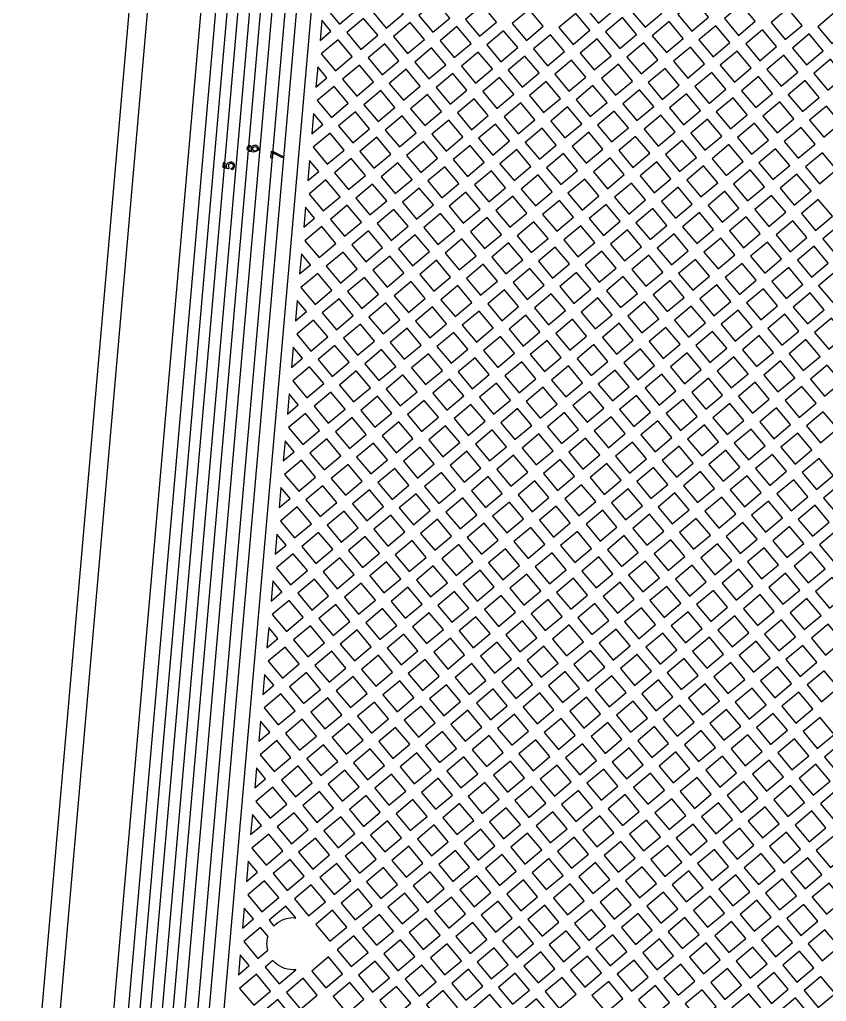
# Model space of a CAD drawing. Extents: x 592 to 965, y 89 to 353.
# Drawn here: x 665.66 to 671.16, y 200.61 to 207.3 of the extents above; entities that cross this region are included whole.
import ezdxf

# ---------------------------------------------------------------- set-up
doc = ezdxf.new("R2010")
doc.units = 0
doc.layers.add('bak_bak_ttr1-bcq8120', color=8, linetype='Continuous')
doc.layers.add('biaozhu1', color=4, linetype='Continuous')

msp = doc.modelspace()

# ---------------------------------------------------------------- linework, layer by layer
at = {"layer": 'bak_bak_ttr1-bcq8120'}
for p, q in [((667.7176, 207.2932), (667.7056, 207.1557)), ((667.6897, 206.9746), (667.6777, 206.8372)), ((667.6619, 206.6563), (667.6499, 206.5189)), ((667.634, 206.3377), (667.622, 206.2003)), ((667.6061, 206.0191), (667.5941, 205.8817)), ((667.5783, 205.7006), (667.5663, 205.5634)), ((667.5504, 205.3822), (667.5384, 205.2448)), ((667.5225, 205.0637), (667.5105, 204.9263)), ((667.4947, 204.7454), (667.4827, 204.6079)), ((667.4668, 204.4268), (667.4548, 204.2894)), ((667.439, 204.1084), (667.4269, 203.9708)), ((667.4111, 203.79), (667.3991, 203.6525)), ((667.3835, 203.4709), (667.3715, 203.3342)), ((667.3556, 203.1527), (667.3437, 203.0159)), ((667.3278, 202.8341), (667.3158, 202.6973)), ((667.2999, 202.5155), (667.2879, 202.3787)), ((667.272, 202.1973), (667.2601, 202.0604)), ((667.2442, 201.8786), (667.2322, 201.7418)), ((667.2163, 201.5602), (667.2043, 201.4233)), ((667.1884, 201.2417), (667.1765, 201.105)), ((667.1606, 200.9233), (667.1486, 200.7864))]:
    msp.add_line(p, q, dxfattribs=at)
for points in [[(665.0649, 181.3733, -0.049088), (664.5474, 184.6834, -0.038287), (664.5474, 184.6853), (666.6253, 208.4381), (666.2658, 208.8666, -0.202153), (666.2628, 208.876), (666.4175, 210.6443, -0.20218), (666.4221, 210.653), (666.6243, 210.8227, -0.202095), (666.6337, 210.8257), (667.0612, 210.7883, -0.366935), (667.2904, 210.7683), (667.44, 210.7552, -0.202203), (667.4487, 210.7506), (667.6094, 210.5591), (669.5049, 210.3932), (669.7041, 210.5604), (669.708, 210.6044, -0.180134), (669.7188, 210.728), (669.7434, 211.0095), (669.4684, 211.3373)], [(670.424, 210.8144), (670.3423, 210.6443), (670.3362, 210.5749, -0.197514), (670.1859, 210.2882), (669.7444, 209.9178, -0.199366), (669.3745, 209.8019), (667.7386, 209.945, 0.16513), (667.6874, 209.9325, 0.034753), (667.6164, 209.8808), (667.466, 209.7546, 0.19969), (667.2425, 209.323), (665.3506, 187.6985), (665.3093, 186.8312), (665.2926, 185.5109), (665.3166, 184.4121), (665.4643, 182.3213)], [(665.6854, 182.5168, -0.004507), (665.6327, 183.2064, -0.012092), (665.6326, 183.208), (665.6313, 183.2302, -0.008059), (665.5689, 184.466, -0.017028), (665.5688, 184.4685), (665.566, 184.5518, -0.011283), (665.5497, 186.2842), (665.5625, 186.9823), (665.6042, 187.9678), (667.4674, 209.2677, -0.197976), (667.6276, 209.5746), (667.6504, 209.5938, -0.200612), (667.9534, 209.6883), (669.5789, 209.5461, 0.198797), (670.2858, 209.7688), (670.8545, 210.2461, 0.060637), (670.9594, 210.3581, 0.136746), (671.0319, 210.5532), (671.0346, 210.5838, 0.188663), (670.9665, 210.8015)], [(665.3884, 182.3146), (665.2404, 184.4134), (665.2164, 185.5105), (665.2331, 186.8334), (665.2745, 187.7038), (667.167, 209.3342, -0.198162), (667.4175, 209.8133), (667.5678, 209.9394, -0.035195), (667.6484, 209.998, -0.161706), (667.7455, 210.021), (669.384, 209.8776, 0.198073), (669.6959, 209.9765), (670.1373, 210.3469, 0.200245), (670.2607, 210.5861), (670.2668, 210.6551), (670.2046, 210.7368)], [(671.2174, 210.7829, 0.19696), (671.11, 210.5712), (671.1076, 210.5439, -0.135952), (671.0202, 210.3122, -0.060599), (670.9026, 210.187), (670.3351, 209.7107, -0.198927), (669.5723, 209.4702), (667.9419, 209.6129, 0.196869), (667.6997, 209.5357), (667.6768, 209.5164, 0.199815), (667.543, 209.2584), (665.6751, 187.8844), (665.6386, 186.9781, -0.007099), (665.6364, 186.8123, -0.016446), (665.6364, 186.8099, 0.002652), (665.6277, 186.4044, -0.010648), (665.6276, 186.4031), (665.6258, 186.2805, 0.011283), (665.6422, 184.5515), (665.645, 184.4711, 0.008085), (665.7074, 183.2339, -0.011996), (665.7075, 183.2323), (665.7088, 183.2101, 0.004497), (665.7613, 182.5233, -0.014683)], [(665.4506, 187.964), (667.3182, 209.3145, -0.198914), (667.5027, 209.6689), (667.6901, 209.8262, -0.201728), (667.7902, 209.8572), (669.485, 209.7089, 0.198518), (670.1634, 209.9234), (670.3157, 210.0512, 0.075806), (670.3587, 210.0997, 0.02369), (670.5251, 210.3884, 0.18941), (670.5373, 210.6269)], [(665.8521, 182.3641, -0.034733), (665.7458, 187.67), (667.6289, 209.1964, -0.197109), (667.7388, 209.4093), (667.7824, 209.4548, -0.135335), (667.8652, 209.5043, -0.089473), (668.0766, 209.5231), (669.584, 209.3912, 0.069845), (669.956, 209.4106, 0.129172), (670.4823, 209.6597), (671.0775, 210.1591, 0.06532), (671.237, 210.3351, 0.195736), (671.2655, 210.5556)], [(670.7695, 210.5245, 0.194053), (670.5936, 210.355, -0.023807), (670.4228, 210.0585, -0.075312), (670.3651, 209.9931), (670.212, 209.8646, -0.199151), (669.4755, 209.6332), (667.781, 209.7815, 0.191458), (667.7396, 209.7682), (667.5514, 209.6103, 0.198711), (667.3942, 209.3079), (665.5262, 187.954, 0.005509), (665.4849, 187.0841, -0.011854), (665.484, 186.8141, 0.002643), (665.4752, 186.4084, -0.010434), (665.4752, 186.4071), (665.47, 185.8438, 0.008424), (665.4896, 184.5479, -0.01548), (665.4896, 184.5457, 0.007911), (665.4898, 184.5424, -0.022136), (665.49, 184.5392), (665.4959, 184.3699, 0.006012), (665.5409, 183.4462, -0.011121), (665.541, 183.4447), (665.5873, 182.7748)], [(671.4789, 210.4334, 0.200499), (671.3003, 210.2927, -0.065782), (671.1263, 210.1006), (670.5312, 209.6012, -0.129623), (669.9677, 209.3352, -0.070332), (669.5718, 209.3158), (668.0681, 209.4474, 0.08862), (667.8854, 209.4307, 0.134538), (667.8376, 209.4023), (667.7891, 209.352, 0.198344), (667.7049, 209.1897), (665.8218, 187.6646, 0.034712), (665.9278, 182.3726)], [(665.9236, 187.6591), (667.7608, 208.6616, -0.117733)], [(666.4933, 208.3914), (664.4196, 184.6846, 0.088899)], [(667.3582, 201.158), (667.391, 201.1189, -0.209188), (667.5216, 201.176, -0.025288), (667.5394, 201.1751)]]:
    msp.add_lwpolyline(points, format="xyb", dxfattribs=at)
for points in [[(667.0653, 209.341), (665.1729, 187.7102)], [(667.7056, 207.1557), (667.7803, 207.2184), (667.7176, 207.2932)], [(667.6777, 206.8372), (667.7524, 206.8999), (667.6897, 206.9746)], [(667.6499, 206.5189), (667.7246, 206.5816), (667.6619, 206.6563)], [(667.622, 206.2003), (667.6967, 206.263), (667.634, 206.3377)], [(667.5941, 205.8817), (667.6688, 205.9444), (667.6061, 206.0191)], [(667.5663, 205.5634), (667.6409, 205.626), (667.5783, 205.7006)], [(667.5384, 205.2448), (667.6131, 205.3075), (667.5504, 205.3822)], [(667.5105, 204.9263), (667.5853, 204.989), (667.5225, 205.0637)], [(667.4827, 204.6079), (667.5574, 204.6706), (667.4947, 204.7454)], [(667.4548, 204.2894), (667.5296, 204.3521), (667.4668, 204.4268)], [(667.4269, 203.9708), (667.5018, 204.0336), (667.439, 204.1084)], [(667.3991, 203.6525), (667.4738, 203.7152), (667.4111, 203.79)], [(667.3715, 203.3342), (667.4459, 203.3966), (667.3835, 203.4709)], [(667.3437, 203.0159), (667.4181, 203.0783), (667.3556, 203.1527)], [(667.3158, 202.6973), (667.3902, 202.7597), (667.3278, 202.8341)], [(667.2879, 202.3787), (667.3623, 202.4411), (667.2999, 202.5155)], [(667.2601, 202.0604), (667.3345, 202.1229), (667.272, 202.1973)], [(667.2322, 201.7418), (667.3066, 201.8042), (667.2442, 201.8786)], [(667.2043, 201.4233), (667.2788, 201.4857), (667.2163, 201.5602)], [(667.1765, 201.105), (667.2508, 201.1674), (667.1884, 201.2417)], [(667.5394, 201.1751), (667.473, 201.2543), (667.3582, 201.158)], [(667.1486, 200.7864), (667.2231, 200.8488), (667.1606, 200.9233)]]:
    msp.add_lwpolyline(points, dxfattribs=at)
for points in [[(667.7423, 207.3823), (667.8387, 207.2674), (667.9535, 207.3637), (667.8571, 207.4786)], [(668.0608, 207.3543), (668.1572, 207.2395), (668.2719, 207.3358), (668.1755, 207.4506)], [(669.508, 207.3882), (669.6042, 207.2735), (669.7191, 207.3698), (669.6229, 207.4846)], [(669.8265, 207.3605), (669.9228, 207.2456), (670.0375, 207.3418), (669.9411, 207.4567)], [(668.3793, 207.3264), (668.4755, 207.2117), (668.5904, 207.308), (668.4941, 207.4227)], [(668.6977, 207.2987), (668.7941, 207.1838), (668.9089, 207.2802), (668.8126, 207.395)], [(670.1449, 207.3324), (670.2412, 207.2176), (670.3561, 207.314), (670.2597, 207.4288)], [(670.4635, 207.3046), (670.5597, 207.1899), (670.6745, 207.2862), (670.5782, 207.4009)], [(669.0163, 207.2708), (669.1127, 207.1559), (669.2274, 207.2522), (669.131, 207.367)], [(669.3347, 207.2428), (669.431, 207.1281), (669.5459, 207.2245), (669.4496, 207.3392)], [(670.7818, 207.2768), (670.8782, 207.1619), (670.993, 207.2583), (670.8966, 207.3731)], [(671.1003, 207.2489), (671.1967, 207.134), (671.3115, 207.2303), (671.2151, 207.3452)], [(667.8877, 207.209), (667.984, 207.0942), (668.0988, 207.1905), (668.0024, 207.3054)], [(668.2062, 207.1811), (668.3024, 207.0664), (668.4171, 207.1627), (668.3209, 207.2774)], [(668.5245, 207.1533), (668.6209, 207.0384), (668.7357, 207.1348), (668.6394, 207.2497)], [(669.6532, 207.2151), (669.7496, 207.1002), (669.8645, 207.1966), (669.7681, 207.3115)], [(669.9718, 207.1872), (670.0682, 207.0724), (670.1829, 207.1686), (670.0865, 207.2835)], [(670.2902, 207.1592), (670.3865, 207.0445), (670.5013, 207.1409), (670.4051, 207.2556)], [(668.8431, 207.1254), (668.9394, 207.0106), (669.0543, 207.107), (668.9579, 207.2218)], [(669.1616, 207.0976), (669.2579, 206.9829), (669.3726, 207.0791), (669.2764, 207.1938)], [(670.6087, 207.1315), (670.7051, 207.0167), (670.8198, 207.113), (670.7235, 207.2278)], [(670.9272, 207.1036), (671.0235, 206.9887), (671.1383, 207.0851), (671.042, 207.1999)], [(667.7144, 207.0637), (667.8108, 206.9488), (667.9256, 207.0452), (667.8293, 207.1601)], [(668.033, 207.0358), (668.1293, 206.9211), (668.244, 207.0174), (668.1478, 207.1321)], [(669.48, 207.0697), (669.5763, 206.9549), (669.6912, 207.0513), (669.5948, 207.1661)], [(669.7986, 207.0419), (669.8949, 206.927), (670.0098, 207.0234), (669.9134, 207.1383)], [(668.3514, 207.008), (668.4478, 206.8932), (668.5625, 206.9895), (668.4661, 207.1043)], [(668.6698, 206.9801), (668.7662, 206.8652), (668.8811, 206.9616), (668.7847, 207.0764)], [(668.9884, 206.9522), (669.0847, 206.8375), (669.1995, 206.9339), (669.1033, 207.0486)], [(670.1172, 207.014), (670.2134, 206.8993), (670.3281, 206.9955), (670.2318, 207.1102)], [(670.4354, 206.9861), (670.5318, 206.8713), (670.6467, 206.9677), (670.5503, 207.0825)], [(670.754, 206.9583), (670.8504, 206.8435), (670.9652, 206.9398), (670.8688, 207.0546)], [(667.8598, 206.8905), (667.956, 206.7758), (668.0709, 206.8721), (667.9746, 206.9868)], [(669.3069, 206.9245), (669.4032, 206.8096), (669.518, 206.9059), (669.4216, 207.0207)], [(669.6253, 206.8965), (669.7217, 206.7816), (669.8366, 206.878), (669.7402, 206.9929)], [(671.0725, 206.9304), (671.1688, 206.8157), (671.2836, 206.912), (671.1873, 207.0267)], [(668.1782, 206.8627), (668.2746, 206.7479), (668.3894, 206.8442), (668.293, 206.9591)], [(668.4968, 206.8348), (668.5931, 206.72), (668.7078, 206.8162), (668.6115, 206.9311)], [(669.9439, 206.8686), (670.0402, 206.7539), (670.155, 206.8503), (670.0588, 206.965)], [(670.2624, 206.8409), (670.3588, 206.7261), (670.4734, 206.8223), (670.3771, 206.9372)], [(668.8152, 206.8068), (668.9114, 206.6921), (669.0263, 206.7885), (668.9301, 206.9032)], [(669.1337, 206.7791), (669.23, 206.6643), (669.3449, 206.7607), (669.2485, 206.8755)], [(669.4522, 206.7513), (669.5486, 206.6364), (669.6633, 206.7327), (669.5669, 206.8475)], [(670.5808, 206.8129), (670.6772, 206.6981), (670.792, 206.7945), (670.6957, 206.9093)], [(670.8994, 206.7851), (670.9956, 206.6704), (671.1104, 206.7667), (671.0142, 206.8814)], [(667.6867, 206.7452), (667.783, 206.6305), (667.8977, 206.7268), (667.8014, 206.8415)], [(668.005, 206.7174), (668.1014, 206.6025), (668.2162, 206.6989), (668.1199, 206.8138)], [(668.3236, 206.6895), (668.42, 206.5747), (668.5347, 206.671), (668.4384, 206.7858)], [(669.7707, 206.7233), (669.8669, 206.6086), (669.9818, 206.705), (669.8855, 206.8197)], [(670.0891, 206.6956), (670.1855, 206.5807), (670.3004, 206.6771), (670.204, 206.792)], [(668.6421, 206.6616), (668.7384, 206.5469), (668.8531, 206.6431), (668.7568, 206.7579)], [(668.9604, 206.6338), (669.0568, 206.5189), (669.1717, 206.6153), (669.0753, 206.7301)], [(670.4077, 206.6677), (670.5041, 206.5529), (670.6188, 206.6491), (670.5224, 206.7639)], [(670.7261, 206.6397), (670.8224, 206.525), (670.9373, 206.6214), (670.841, 206.7361)], [(667.8319, 206.5722), (667.9283, 206.4573), (668.043, 206.5536), (667.9466, 206.6684)], [(669.279, 206.6059), (669.3754, 206.4911), (669.4902, 206.5874), (669.3939, 206.7023)], [(669.5976, 206.578), (669.6938, 206.4633), (669.8085, 206.5596), (669.7123, 206.6743)], [(669.9159, 206.5502), (670.0123, 206.4353), (670.1271, 206.5317), (670.0308, 206.6466)], [(671.0446, 206.612), (671.141, 206.4971), (671.2558, 206.5934), (671.1594, 206.7083)], [(668.1504, 206.5442), (668.2467, 206.4293), (668.3616, 206.5257), (668.2652, 206.6405)], [(668.4689, 206.5163), (668.5652, 206.4016), (668.68, 206.4979), (668.5837, 206.6126)], [(668.7873, 206.4885), (668.8837, 206.3737), (668.9984, 206.4699), (668.902, 206.5848)], [(670.2345, 206.5223), (670.3309, 206.4075), (670.4457, 206.5039), (670.3494, 206.6187)], [(670.5531, 206.4945), (670.6493, 206.3798), (670.764, 206.476), (670.6678, 206.5907)], [(667.6587, 206.4268), (667.7551, 206.312), (667.8699, 206.4083), (667.7736, 206.5232)], [(669.1058, 206.4605), (669.2021, 206.3457), (669.317, 206.4421), (669.2206, 206.5569)], [(669.4244, 206.4327), (669.5206, 206.318), (669.6355, 206.4144), (669.5392, 206.5291)], [(670.8714, 206.4666), (670.9677, 206.3518), (671.0826, 206.4482), (670.9862, 206.563)], [(667.9773, 206.3989), (668.0736, 206.2841), (668.1884, 206.3803), (668.092, 206.4952)], [(668.2957, 206.371), (668.392, 206.2562), (668.5068, 206.3526), (668.4106, 206.4673)], [(669.7428, 206.405), (669.8392, 206.2901), (669.9539, 206.3864), (669.8575, 206.5012)], [(670.0612, 206.377), (670.1576, 206.2621), (670.2725, 206.3585), (670.1761, 206.4734)], [(670.3798, 206.3491), (670.4761, 206.2344), (670.591, 206.3308), (670.4947, 206.4455)], [(668.6142, 206.3432), (668.7105, 206.2284), (668.8253, 206.3247), (668.729, 206.4395)], [(668.9327, 206.3153), (669.0291, 206.2005), (669.1438, 206.2967), (669.0474, 206.4116)], [(669.2511, 206.2873), (669.3474, 206.1726), (669.4622, 206.269), (669.366, 206.3837)], [(670.6983, 206.3214), (670.7947, 206.2066), (670.9094, 206.3028), (670.813, 206.4176)], [(671.0167, 206.2934), (671.113, 206.1787), (671.2279, 206.2751), (671.1316, 206.3898)], [(667.8041, 206.2536), (667.9004, 206.1387), (668.0153, 206.2351), (667.9189, 206.35)], [(668.1226, 206.2257), (668.2189, 206.111), (668.3336, 206.2073), (668.2373, 206.322)], [(669.5696, 206.2596), (669.666, 206.1448), (669.7808, 206.2411), (669.6844, 206.356)], [(669.8882, 206.2317), (669.9845, 206.1169), (670.0992, 206.2131), (670.0029, 206.328)], [(668.4409, 206.1979), (668.5373, 206.083), (668.6522, 206.1794), (668.5558, 206.2942)], [(668.7595, 206.17), (668.8559, 206.0552), (668.9707, 206.1515), (668.8743, 206.2663)], [(670.2066, 206.2038), (670.3028, 206.089), (670.4177, 206.1854), (670.3215, 206.3001)], [(670.5251, 206.176), (670.6214, 206.0612), (670.7363, 206.1576), (670.6399, 206.2724)], [(670.8437, 206.1482), (670.9399, 206.0335), (671.0546, 206.1297), (670.9584, 206.2444)], [(667.6308, 206.1082), (667.7272, 205.9934), (667.8421, 206.0898), (667.7457, 206.2046)], [(667.9494, 206.0804), (668.0457, 205.9657), (668.1605, 206.062), (668.0643, 206.1767)], [(669.078, 206.1421), (669.1743, 206.0274), (669.289, 206.1236), (669.1927, 206.2383)], [(669.3963, 206.1142), (669.4927, 205.9994), (669.6076, 206.0958), (669.5112, 206.2106)], [(669.7149, 206.0864), (669.8113, 205.9715), (669.9262, 206.0679), (669.8298, 206.1828)], [(668.2679, 206.0526), (668.3642, 205.9378), (668.4789, 206.034), (668.3826, 206.1489)], [(668.5863, 206.0247), (668.6827, 205.9098), (668.7975, 206.0062), (668.7011, 206.121)], [(670.0335, 206.0585), (670.1298, 205.9438), (670.2445, 206.0401), (670.1482, 206.1548)], [(670.3518, 206.0307), (670.4482, 205.9158), (670.5631, 206.0122), (670.4667, 206.1271)], [(668.9049, 205.9968), (669.0011, 205.8821), (669.1159, 205.9784), (669.0197, 206.0931)], [(669.2233, 205.969), (669.3196, 205.8542), (669.4343, 205.9504), (669.338, 206.0653)], [(670.6704, 206.0028), (670.7667, 205.8881), (670.8816, 205.9845), (670.7853, 206.0992)], [(670.9889, 205.9751), (671.0853, 205.8603), (671.2, 205.9565), (671.1036, 206.0713)], [(667.7762, 205.935), (667.8724, 205.8203), (667.9873, 205.9167), (667.891, 206.0314)], [(668.0946, 205.9073), (668.191, 205.7924), (668.3059, 205.8888), (668.2095, 206.0037)], [(668.4132, 205.8794), (668.5096, 205.7646), (668.6243, 205.8608), (668.5279, 205.9757)], [(669.5417, 205.941), (669.6381, 205.8262), (669.7529, 205.9226), (669.6566, 206.0374)], [(669.8603, 205.9132), (669.9565, 205.7985), (670.0714, 205.8948), (669.9751, 206.0095)], [(670.1787, 205.8854), (670.2751, 205.7706), (670.3898, 205.8668), (670.2935, 205.9817)], [(668.7316, 205.8514), (668.8279, 205.7367), (668.9427, 205.8331), (668.8465, 205.9478)], [(669.0501, 205.8237), (669.1465, 205.7089), (669.2613, 205.8052), (669.1649, 205.92)], [(670.4972, 205.8574), (670.5934, 205.7427), (670.7083, 205.8391), (670.6121, 205.9538)], [(670.8157, 205.8297), (670.912, 205.7149), (671.0269, 205.8113), (670.9305, 205.9261)], [(667.603, 205.7897), (667.6992, 205.675), (667.8141, 205.7713), (667.7178, 205.886)], [(667.9214, 205.7619), (668.0178, 205.6471), (668.1326, 205.7435), (668.0363, 205.8583)], [(669.3686, 205.7958), (669.465, 205.6809), (669.5797, 205.7772), (669.4833, 205.892)], [(669.687, 205.7678), (669.7833, 205.6531), (669.8982, 205.7495), (669.8019, 205.8642)], [(671.1343, 205.8019), (671.2306, 205.687), (671.3453, 205.7833), (671.2489, 205.8981)], [(668.24, 205.7341), (668.3364, 205.6192), (668.4512, 205.7156), (668.3548, 205.8304)], [(668.5586, 205.7062), (668.6548, 205.5915), (668.7695, 205.6877), (668.6733, 205.8024)], [(670.0055, 205.7401), (670.1019, 205.6252), (670.2167, 205.7216), (670.1204, 205.8365)], [(670.3241, 205.7122), (670.4203, 205.5975), (670.5351, 205.6938), (670.4388, 205.8085)], [(670.6424, 205.6844), (670.7388, 205.5695), (670.8536, 205.6659), (670.7573, 205.7808)], [(667.7482, 205.6166), (667.8446, 205.5018), (667.9594, 205.5981), (667.8631, 205.713)], [(668.8769, 205.6783), (668.9732, 205.5635), (669.0881, 205.6599), (668.9917, 205.7747)], [(669.1955, 205.6505), (669.2918, 205.5356), (669.4066, 205.632), (669.3102, 205.7468)], [(669.514, 205.6226), (669.6102, 205.5079), (669.7249, 205.6041), (669.6287, 205.7188)], [(670.961, 205.6565), (671.0574, 205.5417), (671.1722, 205.6381), (671.0759, 205.7529)], [(668.0668, 205.5887), (668.1631, 205.4739), (668.278, 205.5702), (668.1816, 205.6851)], [(668.3853, 205.5608), (668.4816, 205.4461), (668.5964, 205.5425), (668.5002, 205.6572)], [(669.8323, 205.5947), (669.9286, 205.4799), (670.0435, 205.5763), (669.9471, 205.6911)], [(670.1509, 205.5669), (670.2471, 205.4522), (670.362, 205.5485), (670.2657, 205.6632)], [(668.7038, 205.5331), (668.8002, 205.4183), (668.9149, 205.5145), (668.8185, 205.6294)], [(669.0222, 205.5051), (669.1186, 205.3903), (669.2334, 205.4867), (669.1371, 205.6015)], [(670.4693, 205.5391), (670.5657, 205.4243), (670.6804, 205.5205), (670.584, 205.6354)], [(670.7878, 205.5111), (670.8841, 205.3963), (670.999, 205.4927), (670.9026, 205.6075)], [(671.1064, 205.4833), (671.2026, 205.3686), (671.3175, 205.465), (671.2212, 205.5797)], [(667.5751, 205.4713), (667.6715, 205.3565), (667.7862, 205.4528), (667.6899, 205.5676)], [(667.8936, 205.4434), (667.9899, 205.3285), (668.1048, 205.4249), (668.0084, 205.5397)], [(668.2121, 205.4155), (668.3084, 205.3008), (668.4232, 205.3972), (668.327, 205.5119)], [(669.3408, 205.4773), (669.437, 205.3626), (669.5518, 205.4589), (669.4556, 205.5736)], [(669.6592, 205.4495), (669.7556, 205.3346), (669.8703, 205.4309), (669.7739, 205.5457)], [(669.9776, 205.4215), (670.0739, 205.3068), (670.1888, 205.4032), (670.0925, 205.5179)], [(668.5306, 205.3878), (668.6269, 205.2729), (668.7418, 205.3693), (668.6454, 205.4841)], [(668.8491, 205.3599), (668.9455, 205.2451), (669.0602, 205.3413), (668.9639, 205.4561)], [(670.2961, 205.3938), (670.3925, 205.2789), (670.5073, 205.3753), (670.411, 205.4901)], [(670.6147, 205.3659), (670.711, 205.2511), (670.8258, 205.3473), (670.7294, 205.4622)], [(667.7204, 205.2981), (667.8168, 205.1833), (667.9316, 205.2796), (667.8352, 205.3944)], [(669.1676, 205.3319), (669.2638, 205.2172), (669.3787, 205.3136), (669.2824, 205.4283)], [(669.486, 205.3042), (669.5824, 205.1893), (669.6972, 205.2856), (669.6008, 205.4005)], [(670.9331, 205.3379), (671.0294, 205.2232), (671.1442, 205.3196), (671.048, 205.4343)], [(668.0389, 205.2702), (668.1352, 205.1555), (668.25, 205.2518), (668.1537, 205.3665)], [(668.3574, 205.2424), (668.4537, 205.1276), (668.5686, 205.2239), (668.4722, 205.3388)], [(668.6759, 205.2145), (668.7723, 205.0997), (668.8871, 205.1961), (668.7908, 205.3109)], [(669.8045, 205.2763), (669.9008, 205.1615), (670.0155, 205.2578), (669.9193, 205.3725)], [(670.1229, 205.2484), (670.2192, 205.1336), (670.3341, 205.23), (670.2377, 205.3448)], [(670.4415, 205.2206), (670.5378, 205.1057), (670.6527, 205.2021), (670.5563, 205.3169)], [(667.5473, 205.1528), (667.6436, 205.038), (667.7584, 205.1343), (667.6621, 205.2491)], [(668.9945, 205.1867), (669.0907, 205.072), (669.2054, 205.1682), (669.1092, 205.2829)], [(669.3128, 205.1588), (669.4092, 205.044), (669.524, 205.1403), (669.4277, 205.2552)], [(670.76, 205.1927), (670.8563, 205.078), (670.971, 205.1742), (670.8747, 205.2889)], [(671.0783, 205.1648), (671.1747, 205.05), (671.2896, 205.1464), (671.1932, 205.2612)], [(667.8658, 205.1249), (667.962, 205.0102), (668.0768, 205.1065), (667.9806, 205.2212)], [(668.1842, 205.0971), (668.2805, 204.9822), (668.3954, 205.0786), (668.299, 205.1934)], [(669.6314, 205.131), (669.7276, 205.0162), (669.8424, 205.1126), (669.7462, 205.2273)], [(669.9498, 205.1032), (670.0461, 204.9883), (670.1609, 205.0846), (670.0645, 205.1994)], [(668.5027, 205.0692), (668.5991, 204.9544), (668.7139, 205.0507), (668.6176, 205.1656)], [(668.8213, 205.0413), (668.9175, 204.9266), (669.0324, 205.023), (668.9361, 205.1377)], [(669.1397, 205.0136), (669.2361, 204.8987), (669.3508, 204.995), (669.2544, 205.1098)], [(670.2682, 205.0752), (670.3646, 204.9603), (670.4794, 205.0567), (670.3831, 205.1716)], [(670.5868, 205.0473), (670.6831, 204.9326), (670.7979, 205.029), (670.7017, 205.1437)], [(670.9053, 205.0196), (671.0016, 204.9048), (671.1163, 205.001), (671.02, 205.1159)], [(667.6926, 204.9796), (667.7889, 204.8649), (667.9037, 204.9612), (667.8074, 205.0759)], [(668.011, 204.9518), (668.1074, 204.837), (668.2222, 204.9333), (668.1258, 205.0481)], [(669.4582, 204.9856), (669.5544, 204.8709), (669.6693, 204.9673), (669.573, 205.082)], [(669.7766, 204.9579), (669.873, 204.843), (669.9878, 204.9394), (669.8914, 205.0542)], [(668.3295, 204.9239), (668.4259, 204.809), (668.5407, 204.9054), (668.4443, 205.0202)], [(668.6481, 204.896), (668.7443, 204.7813), (668.8591, 204.8776), (668.7629, 204.9923)], [(670.0951, 204.93), (670.1915, 204.8151), (670.3062, 204.9114), (670.2098, 205.0262)], [(670.4136, 204.902), (670.5098, 204.7873), (670.6247, 204.8837), (670.5284, 204.9984)], [(667.5195, 204.8343), (667.6158, 204.7196), (667.7305, 204.8159), (667.6343, 204.9306)], [(668.9665, 204.8682), (669.0629, 204.7534), (669.1777, 204.8498), (669.0814, 204.9646)], [(669.2851, 204.8404), (669.3813, 204.7257), (669.496, 204.8219), (669.3998, 204.9366)], [(669.6034, 204.8125), (669.6998, 204.6977), (669.8146, 204.7941), (669.7182, 204.9089)], [(670.732, 204.8743), (670.8284, 204.7594), (670.9433, 204.8558), (670.8469, 204.9706)], [(671.0506, 204.8464), (671.147, 204.7315), (671.2617, 204.8278), (671.1653, 204.9426)], [(667.8379, 204.8065), (667.9342, 204.6917), (668.049, 204.788), (667.9527, 204.9028)], [(668.1564, 204.7786), (668.2527, 204.6637), (668.3675, 204.76), (668.2711, 204.8749)], [(668.4749, 204.7507), (668.5711, 204.6359), (668.6859, 204.7323), (668.5897, 204.847)], [(669.922, 204.7847), (670.0183, 204.6698), (670.1331, 204.7661), (670.0368, 204.881)], [(670.2405, 204.7567), (670.3367, 204.642), (670.4514, 204.7383), (670.3552, 204.853)], [(668.7933, 204.7229), (668.8897, 204.608), (669.0045, 204.7044), (668.9081, 204.8193)], [(669.1119, 204.695), (669.2081, 204.5803), (669.323, 204.6767), (669.2267, 204.7914)], [(670.5588, 204.7289), (670.6552, 204.614), (670.77, 204.7104), (670.6737, 204.8253)], [(670.8774, 204.701), (670.9738, 204.5862), (671.0886, 204.6826), (670.9922, 204.7974)], [(667.6647, 204.6613), (667.7611, 204.5464), (667.8759, 204.6427), (667.7795, 204.7575)], [(667.9832, 204.6333), (668.0796, 204.5184), (668.1944, 204.6148), (668.098, 204.7296)], [(669.4303, 204.6673), (669.5267, 204.5524), (669.6414, 204.6487), (669.545, 204.7635)], [(669.7487, 204.6393), (669.8451, 204.5245), (669.96, 204.6208), (669.8636, 204.7357)], [(670.0673, 204.6114), (670.1636, 204.4967), (670.2784, 204.593), (670.1821, 204.7078)], [(668.3017, 204.6054), (668.398, 204.4907), (668.5127, 204.587), (668.4165, 204.7017)], [(668.6201, 204.5776), (668.7165, 204.4627), (668.8313, 204.5591), (668.7349, 204.6739)], [(668.9386, 204.5497), (669.0349, 204.435), (669.1497, 204.5313), (669.0535, 204.646)], [(670.3857, 204.5837), (670.4821, 204.4688), (670.5968, 204.5651), (670.5004, 204.6799)], [(670.7041, 204.5557), (670.8005, 204.4408), (670.9154, 204.5372), (670.819, 204.6521)], [(667.4916, 204.5159), (667.5879, 204.4011), (667.7027, 204.4974), (667.6064, 204.6123)], [(667.8101, 204.488), (667.9065, 204.3732), (668.0212, 204.4695), (667.9248, 204.5843)], [(669.2571, 204.5219), (669.3535, 204.4071), (669.4683, 204.5035), (669.3719, 204.6183)], [(669.5757, 204.4941), (669.672, 204.3792), (669.7867, 204.4755), (669.6904, 204.5903)], [(671.0227, 204.5278), (671.119, 204.4131), (671.2338, 204.5095), (671.1376, 204.6242)], [(668.1286, 204.4601), (668.2248, 204.3454), (668.3396, 204.4417), (668.2433, 204.5564)], [(668.447, 204.4323), (668.5433, 204.3174), (668.6581, 204.4137), (668.5617, 204.5286)], [(669.8941, 204.4661), (669.9903, 204.3514), (670.1052, 204.4477), (670.0089, 204.5625)], [(670.2125, 204.4384), (670.3089, 204.3235), (670.4237, 204.4198), (670.3273, 204.5347)], [(670.5311, 204.4104), (670.6274, 204.2956), (670.7421, 204.3918), (670.6458, 204.5067)], [(667.6369, 204.3427), (667.7333, 204.2279), (667.8481, 204.3242), (667.7517, 204.439)], [(668.7654, 204.4043), (668.8617, 204.2896), (668.9765, 204.386), (668.8803, 204.5007)], [(669.0839, 204.3766), (669.1802, 204.2618), (669.2951, 204.3581), (669.1987, 204.473)], [(669.4024, 204.3487), (669.4988, 204.2339), (669.6137, 204.3302), (669.5173, 204.4451)], [(670.8495, 204.3824), (670.9457, 204.2677), (671.0606, 204.3641), (670.9644, 204.4788)], [(667.9554, 204.3148), (668.0517, 204.2001), (668.1664, 204.2964), (668.0702, 204.4111)], [(668.2738, 204.287), (668.3702, 204.1721), (668.485, 204.2685), (668.3886, 204.3833)], [(669.721, 204.3209), (669.8173, 204.2061), (669.932, 204.3024), (669.8357, 204.4171)], [(670.0393, 204.293), (670.1357, 204.1782), (670.2505, 204.2745), (670.1542, 204.3894)], [(668.5923, 204.2591), (668.6886, 204.1444), (668.8033, 204.2407), (668.7071, 204.3554)], [(668.9107, 204.2313), (669.007, 204.1164), (669.1219, 204.2128), (669.0255, 204.3276)], [(670.3579, 204.2651), (670.4543, 204.1503), (670.5691, 204.2466), (670.4727, 204.3615)], [(670.6764, 204.2372), (670.7727, 204.1225), (670.8874, 204.2188), (670.7911, 204.3335)], [(670.9947, 204.2094), (671.0911, 204.0945), (671.206, 204.1909), (671.1096, 204.3058)], [(667.4638, 204.1974), (667.5601, 204.0826), (667.6749, 204.1789), (667.5785, 204.2937)], [(667.7823, 204.1695), (667.8785, 204.0548), (667.9933, 204.1511), (667.8971, 204.2658)], [(668.1007, 204.1417), (668.1971, 204.0269), (668.3118, 204.1232), (668.2154, 204.238)], [(669.2292, 204.2034), (669.3256, 204.0885), (669.4404, 204.1849), (669.3441, 204.2997)], [(669.5478, 204.1755), (669.644, 204.0608), (669.7589, 204.1572), (669.6626, 204.2719)], [(669.8662, 204.1478), (669.9626, 204.0329), (670.0773, 204.1292), (669.9809, 204.244)], [(668.4191, 204.1138), (668.5154, 203.9991), (668.6302, 204.0954), (668.5339, 204.2101)], [(668.7375, 204.086), (668.8339, 203.9711), (668.9487, 204.0674), (668.8523, 204.1823)], [(670.1847, 204.1198), (670.281, 204.0049), (670.3959, 204.1013), (670.2995, 204.2162)], [(670.5032, 204.0919), (670.5995, 203.9772), (670.7143, 204.0735), (670.618, 204.1882)], [(667.6091, 204.0242), (667.7054, 203.9095), (667.8201, 204.0058), (667.7239, 204.1205)], [(669.056, 204.058), (669.1524, 203.9432), (669.2672, 204.0395), (669.1708, 204.1544)], [(669.3746, 204.0302), (669.4708, 203.9154), (669.5857, 204.0118), (669.4894, 204.1265)], [(670.8216, 204.0641), (670.918, 203.9493), (671.0327, 204.0455), (670.9363, 204.1604)], [(671.1401, 204.0361), (671.2364, 203.9213), (671.3513, 204.0177), (671.2549, 204.1325)], [(667.9275, 203.9964), (668.0239, 203.8816), (668.1387, 203.9779), (668.0423, 204.0928)], [(668.246, 203.9685), (668.3423, 203.8538), (668.457, 203.9501), (668.3608, 204.0648)], [(668.5644, 203.9407), (668.6607, 203.8258), (668.7755, 203.9222), (668.6792, 204.037)], [(669.693, 204.0024), (669.7894, 203.8876), (669.9042, 203.9839), (669.8079, 204.0988)], [(670.0116, 203.9745), (670.108, 203.8597), (670.2227, 203.956), (670.1263, 204.0708)], [(670.33, 203.9466), (670.4263, 203.8319), (670.5411, 203.9282), (670.4449, 204.0429)], [(667.4359, 203.8789), (667.5322, 203.7642), (667.647, 203.8605), (667.5507, 203.9752)], [(668.8829, 203.9128), (668.9793, 203.7979), (669.094, 203.8942), (668.9976, 204.0091)], [(669.2014, 203.8848), (669.2976, 203.7701), (669.4124, 203.8665), (669.3162, 203.9812)], [(670.6485, 203.9188), (670.7448, 203.804), (670.8596, 203.9003), (670.7633, 204.0152)], [(670.967, 203.8909), (671.0634, 203.7761), (671.1781, 203.8723), (671.0817, 203.9872)], [(667.7543, 203.8511), (667.8507, 203.7363), (667.9655, 203.8326), (667.8691, 203.9474)], [(668.0728, 203.8232), (668.1691, 203.7085), (668.2839, 203.8048), (668.1877, 203.9195)], [(669.5198, 203.8571), (669.6162, 203.7422), (669.731, 203.8386), (669.6346, 203.9534)], [(669.8384, 203.8292), (669.9347, 203.7144), (670.0496, 203.8107), (669.9532, 203.9256)], [(668.3913, 203.7954), (668.4876, 203.6806), (668.6024, 203.7769), (668.506, 203.8917)], [(668.7097, 203.7675), (668.8061, 203.6526), (668.9209, 203.7489), (668.8245, 203.8638)], [(669.0282, 203.7395), (669.1245, 203.6248), (669.2392, 203.7211), (669.143, 203.8358)], [(670.1569, 203.8013), (670.2532, 203.6866), (670.3679, 203.7829), (670.2716, 203.8976)], [(670.4753, 203.7735), (670.5716, 203.6586), (670.6865, 203.755), (670.5901, 203.8698)], [(670.7938, 203.7456), (670.8902, 203.6308), (671.005, 203.7271), (670.9086, 203.8419)], [(667.5812, 203.7058), (667.6776, 203.591), (667.7923, 203.6873), (667.696, 203.8021)], [(667.8997, 203.6779), (667.996, 203.5632), (668.1107, 203.6595), (668.0145, 203.7742)], [(669.3466, 203.7117), (669.443, 203.5969), (669.5578, 203.6932), (669.4614, 203.8081)], [(669.6651, 203.6839), (669.7615, 203.569), (669.8764, 203.6654), (669.78, 203.7802)], [(671.1123, 203.7177), (671.2086, 203.603), (671.3233, 203.6992), (671.2271, 203.8139)], [(668.2181, 203.6501), (668.3144, 203.5353), (668.4293, 203.6316), (668.3329, 203.7464)], [(668.5366, 203.6222), (668.633, 203.5074), (668.7477, 203.6036), (668.6513, 203.7185)], [(669.9837, 203.656), (670.08, 203.5413), (670.1948, 203.6376), (670.0986, 203.7523)], [(670.3022, 203.6282), (670.3985, 203.5134), (670.5133, 203.6097), (670.4169, 203.7245)], [(667.4079, 203.5604), (667.5043, 203.4456), (667.6192, 203.542), (667.5228, 203.6568)], [(668.8551, 203.5942), (668.9513, 203.4795), (669.0661, 203.5759), (668.9699, 203.6906)], [(669.1735, 203.5665), (669.2698, 203.4516), (669.3846, 203.5479), (669.2882, 203.6628)], [(669.492, 203.5385), (669.5883, 203.4237), (669.7031, 203.52), (669.6068, 203.6349)], [(670.6206, 203.6003), (670.717, 203.4854), (670.8318, 203.5818), (670.7355, 203.6966)], [(670.9392, 203.5724), (671.0354, 203.4577), (671.1502, 203.554), (671.054, 203.6687)], [(667.7265, 203.5326), (667.8228, 203.4179), (667.9376, 203.5142), (667.8413, 203.6289)], [(668.0449, 203.5048), (668.1413, 203.39), (668.2561, 203.4863), (668.1597, 203.6011)], [(668.3634, 203.4769), (668.4598, 203.362), (668.5746, 203.4584), (668.4782, 203.5732)], [(669.8105, 203.5106), (669.9068, 203.3959), (670.0216, 203.4923), (669.9253, 203.607)], [(670.1289, 203.4829), (670.2253, 203.368), (670.3402, 203.4644), (670.2438, 203.5793)], [(668.682, 203.449), (668.7782, 203.3343), (668.8929, 203.4306), (668.7967, 203.5453)], [(669.0003, 203.4212), (669.0967, 203.3063), (669.2115, 203.4026), (669.1151, 203.5175)], [(670.4475, 203.455), (670.5439, 203.3402), (670.6586, 203.4364), (670.5622, 203.5513)], [(670.766, 203.427), (670.8622, 203.3123), (670.9771, 203.4087), (670.8808, 203.5234)], [(667.5532, 203.3872), (667.6495, 203.2725), (667.7644, 203.3689), (667.6682, 203.4836)], [(667.8718, 203.3595), (667.9681, 203.2447), (668.0829, 203.341), (667.9866, 203.4558)], [(669.3188, 203.3932), (669.4152, 203.2784), (669.5299, 203.3747), (669.4336, 203.4895)], [(669.6373, 203.3653), (669.7336, 203.2506), (669.8484, 203.3469), (669.7521, 203.4617)], [(669.9557, 203.3375), (670.0521, 203.2227), (670.1669, 203.3191), (670.0706, 203.4339)], [(671.0844, 203.3993), (671.1808, 203.2845), (671.2956, 203.3808), (671.1992, 203.4956)], [(668.1903, 203.3316), (668.2866, 203.2168), (668.4014, 203.3131), (668.305, 203.4279)], [(668.5088, 203.3037), (668.605, 203.189), (668.7198, 203.2853), (668.6236, 203.4)], [(668.8272, 203.2759), (668.9236, 203.1611), (669.0383, 203.2573), (668.9419, 203.3722)], [(670.2743, 203.3097), (670.3707, 203.1948), (670.4855, 203.2912), (670.3891, 203.406)], [(670.5929, 203.2818), (670.6891, 203.1671), (670.8038, 203.2634), (670.7076, 203.3781)], [(667.3802, 203.242), (667.4764, 203.1273), (667.5911, 203.2235), (667.4949, 203.3382)], [(667.6985, 203.2141), (667.7948, 203.0993), (667.9098, 203.1957), (667.8134, 203.3105)], [(669.1457, 203.2479), (669.242, 203.1331), (669.3568, 203.2294), (669.2604, 203.3443)], [(669.4642, 203.22), (669.5604, 203.1053), (669.6752, 203.2016), (669.5789, 203.3163)], [(670.9112, 203.254), (671.0076, 203.1391), (671.1224, 203.2355), (671.026, 203.3503)], [(668.0171, 203.1863), (668.1135, 203.0715), (668.2283, 203.1678), (668.1319, 203.2826)], [(668.3356, 203.1584), (668.4319, 203.0437), (668.5466, 203.14), (668.4504, 203.2547)], [(669.7825, 203.1922), (669.8789, 203.0774), (669.9937, 203.1737), (669.8974, 203.2886)], [(670.1011, 203.1643), (670.1975, 203.0495), (670.3123, 203.1458), (670.2159, 203.2607)], [(670.4197, 203.1364), (670.5159, 203.0217), (670.6307, 203.1181), (670.5345, 203.2328)], [(667.5254, 203.0689), (667.6218, 202.954), (667.7365, 203.0503), (667.6401, 203.1651)], [(668.654, 203.1306), (668.7504, 203.0157), (668.8652, 203.1121), (668.7688, 203.2269)], [(668.9725, 203.1027), (669.0689, 202.9878), (669.1836, 203.0841), (669.0873, 203.199)], [(669.291, 203.0747), (669.3873, 202.96), (669.502, 203.0563), (669.4058, 203.171)], [(670.7381, 203.1087), (670.8345, 202.9939), (670.9492, 203.0901), (670.8528, 203.205)], [(671.0565, 203.0807), (671.1529, 202.9659), (671.2678, 203.0623), (671.1714, 203.1771)], [(667.8438, 203.0409), (667.9402, 202.926), (668.0551, 203.0225), (667.9587, 203.1373)], [(668.1625, 203.0131), (668.2587, 202.8984), (668.3735, 202.9947), (668.2773, 203.1094)], [(669.6094, 203.0469), (669.7058, 202.9321), (669.8205, 203.0284), (669.7242, 203.1432)], [(669.9279, 203.019), (670.0243, 202.9041), (670.1391, 203.0005), (670.0427, 203.1153)], [(668.4809, 202.9853), (668.5772, 202.8705), (668.692, 202.9668), (668.5956, 203.0816)], [(668.7993, 202.9574), (668.8957, 202.8425), (669.0105, 202.9389), (668.9142, 203.0537)], [(670.2464, 202.9911), (670.3427, 202.8764), (670.4575, 202.9728), (670.3613, 203.0875)], [(670.5649, 202.9634), (670.6613, 202.8485), (670.7761, 202.9449), (670.6797, 203.0597)], [(670.8835, 202.9355), (670.9798, 202.8207), (671.0945, 202.9169), (670.9982, 203.0318)], [(667.3522, 202.9235), (667.4486, 202.8087), (667.5634, 202.9051), (667.467, 203.0199)], [(667.6708, 202.8957), (667.7671, 202.7808), (667.8818, 202.8771), (667.7854, 202.9919)], [(669.1179, 202.9295), (669.2141, 202.8148), (669.3289, 202.911), (669.2326, 203.0257)], [(669.4362, 202.9016), (669.5326, 202.7868), (669.6474, 202.8831), (669.551, 202.998)], [(669.7548, 202.8737), (669.8511, 202.7589), (669.9659, 202.8552), (669.8695, 202.97)], [(667.9892, 202.8677), (668.0854, 202.753), (668.2003, 202.8494), (668.1041, 202.9641)], [(668.3077, 202.84), (668.4041, 202.7252), (668.5189, 202.8215), (668.4225, 202.9363)], [(668.6262, 202.8121), (668.7226, 202.6972), (668.8373, 202.7935), (668.741, 202.9084)], [(670.0732, 202.8458), (670.1695, 202.7311), (670.2843, 202.8274), (670.1881, 202.9421)], [(670.3917, 202.818), (670.488, 202.7032), (670.6029, 202.7995), (670.5065, 202.9144)], [(667.4975, 202.7503), (667.5939, 202.6355), (667.7088, 202.7318), (667.6124, 202.8467)], [(668.9447, 202.7841), (669.0409, 202.6694), (669.1558, 202.7658), (669.0595, 202.8805)], [(669.2631, 202.7564), (669.3595, 202.6415), (669.4742, 202.7378), (669.3779, 202.8527)], [(670.7102, 202.7901), (670.8066, 202.6753), (670.9215, 202.7717), (670.8251, 202.8865)], [(671.0288, 202.7623), (671.1251, 202.6476), (671.2398, 202.7438), (671.1435, 202.8585)], [(667.8161, 202.7225), (667.9124, 202.6077), (668.027, 202.704), (667.9308, 202.8187)], [(668.1344, 202.6946), (668.2308, 202.5797), (668.3457, 202.6762), (668.2493, 202.791)], [(669.5816, 202.7284), (669.678, 202.6136), (669.7927, 202.7099), (669.6964, 202.8247)], [(669.9001, 202.7005), (669.9963, 202.5858), (670.1111, 202.6821), (670.0149, 202.7968)], [(670.2185, 202.6727), (670.3148, 202.5578), (670.4297, 202.6542), (670.3333, 202.769)], [(667.3243, 202.605), (667.4207, 202.4901), (667.5355, 202.5865), (667.4392, 202.7013)], [(668.453, 202.6668), (668.5494, 202.5519), (668.6642, 202.6483), (668.5678, 202.7631)], [(668.7716, 202.6389), (668.8678, 202.5242), (668.9826, 202.6204), (668.8863, 202.7352)], [(669.0899, 202.6111), (669.1863, 202.4962), (669.3011, 202.5926), (669.2048, 202.7074)], [(670.537, 202.6448), (670.6334, 202.53), (670.7482, 202.6263), (670.6519, 202.7412)], [(670.8556, 202.6169), (670.9518, 202.5022), (671.0667, 202.5986), (670.9704, 202.7133)], [(667.6429, 202.5771), (667.7391, 202.4624), (667.854, 202.5588), (667.7577, 202.6735)], [(667.9613, 202.5494), (668.0577, 202.4345), (668.1724, 202.5308), (668.076, 202.6456)], [(669.4085, 202.5832), (669.5048, 202.4683), (669.6196, 202.5646), (669.5232, 202.6794)], [(669.7269, 202.5552), (669.8232, 202.4405), (669.938, 202.5368), (669.8417, 202.6515)], [(668.2797, 202.5214), (668.3761, 202.4065), (668.491, 202.503), (668.3947, 202.6178)], [(668.5984, 202.4936), (668.6946, 202.3788), (668.8094, 202.4752), (668.7132, 202.5899)], [(670.0453, 202.5274), (670.1417, 202.4126), (670.2565, 202.5089), (670.1601, 202.6237)], [(670.3638, 202.4995), (670.4602, 202.3846), (670.575, 202.481), (670.4786, 202.5958)], [(670.6824, 202.4716), (670.7786, 202.3569), (670.8935, 202.4532), (670.7972, 202.5679)], [(667.4696, 202.4317), (667.5659, 202.317), (667.6808, 202.4134), (667.5845, 202.5281)], [(667.7881, 202.404), (667.8845, 202.2892), (667.9993, 202.3855), (667.903, 202.5004)], [(668.9168, 202.4658), (669.0132, 202.3509), (669.1279, 202.4472), (669.0316, 202.5621)], [(669.2353, 202.4378), (669.3317, 202.323), (669.4465, 202.4193), (669.3501, 202.5342)], [(669.5538, 202.4099), (669.6501, 202.2952), (669.7648, 202.3915), (669.6686, 202.5062)], [(671.0008, 202.4438), (671.0972, 202.329), (671.212, 202.4254), (671.1157, 202.5402)], [(668.1067, 202.3761), (668.2031, 202.2613), (668.3177, 202.3575), (668.2214, 202.4724)], [(668.4251, 202.3481), (668.5213, 202.2334), (668.6363, 202.3299), (668.54, 202.4446)], [(669.8722, 202.3821), (669.9685, 202.2673), (670.0833, 202.3636), (669.987, 202.4784)], [(670.1907, 202.3542), (670.2871, 202.2393), (670.4018, 202.3356), (670.3054, 202.4505)], [(667.2966, 202.2866), (667.3929, 202.1719), (667.5075, 202.268), (667.4113, 202.3828)], [(668.7436, 202.3205), (668.84, 202.2056), (668.9548, 202.3019), (668.8584, 202.4168)], [(669.0621, 202.2926), (669.1585, 202.1777), (669.2733, 202.274), (669.1769, 202.3889)], [(670.5092, 202.3263), (670.6054, 202.2115), (670.7202, 202.3079), (670.624, 202.4226)], [(670.8276, 202.2985), (670.924, 202.1837), (671.0388, 202.28), (670.9424, 202.3949)], [(671.1462, 202.2706), (671.2425, 202.1558), (671.3574, 202.2522), (671.261, 202.367)], [(667.6149, 202.2587), (667.7112, 202.1438), (667.8261, 202.2402), (667.7297, 202.355)], [(667.9335, 202.2308), (668.0298, 202.116), (668.1447, 202.2123), (668.0483, 202.3272)], [(668.252, 202.2029), (668.3483, 202.0882), (668.463, 202.1845), (668.3667, 202.2992)], [(669.3806, 202.2646), (669.4769, 202.1499), (669.5917, 202.2463), (669.4955, 202.361)], [(669.6991, 202.2369), (669.7954, 202.122), (669.9102, 202.2183), (669.8138, 202.3331)], [(670.0175, 202.2089), (670.1139, 202.094), (670.2287, 202.1904), (670.1323, 202.3052)], [(668.5703, 202.1751), (668.6667, 202.0602), (668.7816, 202.1566), (668.6853, 202.2715)], [(668.889, 202.1473), (668.9853, 202.0324), (669.1001, 202.1287), (669.0038, 202.2436)], [(670.336, 202.181), (670.4323, 202.0663), (670.547, 202.1626), (670.4508, 202.2773)], [(670.6544, 202.1532), (670.7508, 202.0383), (670.8656, 202.1347), (670.7692, 202.2495)], [(667.4419, 202.1135), (667.5382, 201.9986), (667.6529, 202.0948), (667.5565, 202.2097)], [(667.7602, 202.0854), (667.8566, 201.9706), (667.9715, 202.067), (667.8751, 202.1818)], [(669.2075, 202.1193), (669.3037, 202.0046), (669.4185, 202.1009), (669.3223, 202.2156)], [(669.5259, 202.0915), (669.6222, 201.9767), (669.7371, 202.073), (669.6407, 202.1879)], [(670.9729, 202.1253), (671.0693, 202.0104), (671.1842, 202.1068), (671.0878, 202.2216)], [(668.0788, 202.0576), (668.1751, 201.9429), (668.2899, 202.0392), (668.1937, 202.1539)], [(668.3973, 202.0298), (668.4936, 201.915), (668.6083, 202.0112), (668.512, 202.1261)], [(668.7157, 202.0018), (668.812, 201.887), (668.927, 201.9834), (668.8306, 202.0983)], [(669.8444, 202.0636), (669.9408, 201.9488), (670.0555, 202.0451), (669.9591, 202.1599)], [(670.1629, 202.0357), (670.2591, 201.921), (670.3739, 202.0173), (670.2777, 202.132)], [(670.4813, 202.0079), (670.5776, 201.893), (670.6924, 201.9893), (670.596, 202.1042)], [(667.2686, 201.9681), (667.3649, 201.8532), (667.4799, 201.9497), (667.3835, 202.0645)], [(667.5872, 201.9403), (667.6836, 201.8254), (667.7982, 201.9216), (667.7018, 202.0364)], [(669.0343, 201.974), (669.1306, 201.8593), (669.2454, 201.9556), (669.1491, 202.0704)], [(669.3527, 201.9463), (669.4491, 201.8314), (669.5639, 201.9277), (669.4675, 202.0426)], [(670.7998, 201.9799), (670.8961, 201.8651), (671.0109, 201.9615), (670.9146, 202.0763)], [(671.1183, 201.9521), (671.2145, 201.8373), (671.3294, 201.9337), (671.2331, 202.0484)], [(667.9056, 201.9122), (668.0018, 201.7975), (668.1167, 201.8939), (668.0204, 202.0086)], [(668.2241, 201.8845), (668.3204, 201.7696), (668.4353, 201.866), (668.3389, 201.9809)], [(669.6712, 201.9183), (669.7676, 201.8035), (669.8824, 201.8998), (669.786, 202.0147)], [(669.9898, 201.8904), (670.086, 201.7757), (670.2007, 201.872), (670.1045, 201.9867)], [(668.5426, 201.8566), (668.639, 201.7418), (668.7537, 201.838), (668.6573, 201.9529)], [(668.861, 201.8286), (668.9573, 201.7139), (669.0722, 201.8103), (668.976, 201.925)], [(669.1796, 201.801), (669.2759, 201.6861), (669.3907, 201.7824), (669.2944, 201.8973)], [(670.3081, 201.8626), (670.4045, 201.7477), (670.5193, 201.8441), (670.4229, 201.9589)], [(670.6266, 201.8347), (670.723, 201.7198), (670.8377, 201.8161), (670.7414, 201.931)], [(670.9451, 201.8067), (671.0414, 201.692), (671.1562, 201.7884), (671.0599, 201.9031)], [(667.4139, 201.7948), (667.5103, 201.68), (667.6252, 201.7764), (667.5288, 201.8913)], [(667.7326, 201.767), (667.8288, 201.6523), (667.9434, 201.7485), (667.8472, 201.8632)], [(668.0508, 201.7391), (668.1472, 201.6243), (668.262, 201.7207), (668.1657, 201.8355)], [(669.4981, 201.773), (669.5944, 201.6582), (669.7092, 201.7545), (669.6128, 201.8693)], [(669.8166, 201.7451), (669.9128, 201.6304), (670.0276, 201.7267), (669.9314, 201.8414)], [(668.3694, 201.7113), (668.4658, 201.5964), (668.5806, 201.6928), (668.4843, 201.8076)], [(668.688, 201.6834), (668.7842, 201.5687), (668.8989, 201.6649), (668.8027, 201.7796)], [(670.135, 201.7173), (670.2314, 201.6025), (670.3461, 201.6988), (670.2497, 201.8136)], [(670.4535, 201.6894), (670.5498, 201.5745), (670.6646, 201.6708), (670.5682, 201.7857)], [(667.2408, 201.6496), (667.3371, 201.5347), (667.4519, 201.631), (667.3555, 201.7459)], [(667.5593, 201.6216), (667.6555, 201.5069), (667.7704, 201.6034), (667.6742, 201.7181)], [(669.0063, 201.6555), (669.1026, 201.5407), (669.2176, 201.6371), (669.1212, 201.752)], [(669.3249, 201.6277), (669.4213, 201.5129), (669.5361, 201.6092), (669.4397, 201.7241)], [(669.6434, 201.5998), (669.7397, 201.4851), (669.8544, 201.5814), (669.7582, 201.6961)], [(670.772, 201.6615), (670.8682, 201.5467), (670.983, 201.643), (670.8867, 201.7578)], [(671.0903, 201.6336), (671.1867, 201.5188), (671.3015, 201.6152), (671.2052, 201.73)], [(667.8778, 201.594), (667.9742, 201.4791), (668.0888, 201.5753), (667.9924, 201.6901)], [(668.1962, 201.5659), (668.2925, 201.4511), (668.4074, 201.5474), (668.311, 201.6623)], [(668.5148, 201.5381), (668.611, 201.4233), (668.7258, 201.5197), (668.6296, 201.6344)], [(669.9618, 201.572), (670.0582, 201.4572), (670.173, 201.5535), (670.0766, 201.6684)], [(670.2803, 201.5441), (670.3767, 201.4293), (670.4914, 201.5255), (670.3951, 201.6404)], [(667.3861, 201.4763), (667.4824, 201.3616), (667.5971, 201.4579), (667.5009, 201.5726)], [(668.8332, 201.5103), (668.9296, 201.3955), (669.0443, 201.4917), (668.9479, 201.6066)], [(669.1516, 201.4823), (669.248, 201.3675), (669.3629, 201.4639), (669.2665, 201.5787)], [(670.5988, 201.5162), (670.6951, 201.4014), (670.8098, 201.4978), (670.7136, 201.6125)], [(670.9172, 201.4884), (671.0136, 201.3735), (671.1283, 201.4698), (671.032, 201.5847)], [(667.7045, 201.4485), (667.8009, 201.3337), (667.9158, 201.4301), (667.8194, 201.545)], [(668.0232, 201.4207), (668.1195, 201.3059), (668.2342, 201.4021), (668.1378, 201.5169)], [(669.4703, 201.4545), (669.5665, 201.3398), (669.6813, 201.4361), (669.5851, 201.5508)], [(669.7887, 201.4267), (669.885, 201.3119), (669.9998, 201.4082), (669.9034, 201.523)], [(670.1071, 201.3988), (670.2035, 201.2839), (670.3183, 201.3803), (670.222, 201.4951)], [(667.213, 201.331), (667.3092, 201.2163), (667.424, 201.3127), (667.3278, 201.4274)], [(668.3415, 201.3927), (668.4378, 201.278), (668.5526, 201.3744), (668.4564, 201.4891)], [(668.66, 201.365), (668.7564, 201.2501), (668.8712, 201.3465), (668.7748, 201.4613)], [(668.9786, 201.3371), (669.0749, 201.2223), (669.1896, 201.3185), (669.0932, 201.4333)], [(670.4257, 201.3709), (670.5219, 201.2562), (670.6367, 201.3525), (670.5404, 201.4672)], [(670.744, 201.3431), (670.8404, 201.2282), (670.9552, 201.3245), (670.8588, 201.4394)], [(667.5314, 201.3033), (667.6277, 201.1884), (667.7425, 201.2847), (667.6461, 201.3996)], [(667.8499, 201.2753), (667.9462, 201.1605), (668.0612, 201.2569), (667.9648, 201.3718)], [(669.297, 201.3091), (669.3932, 201.1944), (669.5081, 201.2908), (669.4119, 201.4055)], [(669.6155, 201.2814), (669.7119, 201.1666), (669.8267, 201.2629), (669.7303, 201.3777)], [(671.0625, 201.3152), (671.1589, 201.2003), (671.2737, 201.2966), (671.1773, 201.4115)], [(668.1685, 201.2475), (668.2648, 201.1328), (668.3794, 201.229), (668.2831, 201.3437)], [(668.4867, 201.2196), (668.5831, 201.1048), (668.698, 201.2011), (668.6016, 201.316)], [(669.934, 201.2535), (670.0304, 201.1387), (670.1451, 201.235), (670.0488, 201.3498)], [(670.2525, 201.2256), (670.3487, 201.1109), (670.4636, 201.2072), (670.3673, 201.3219)], [(670.5709, 201.1978), (670.6673, 201.083), (670.782, 201.1792), (670.6857, 201.2941)], [(667.6767, 201.13), (667.7731, 201.0152), (667.8879, 201.1115), (667.7915, 201.2263)], [(668.8053, 201.1918), (668.9017, 201.0769), (669.0166, 201.1733), (668.9202, 201.2881)], [(669.1239, 201.1639), (669.2202, 201.0492), (669.3348, 201.1454), (669.2386, 201.2601)], [(669.4422, 201.136), (669.5386, 201.0212), (669.6535, 201.1176), (669.5571, 201.2324)], [(670.8894, 201.1698), (670.9857, 201.055), (671.1005, 201.1513), (671.0042, 201.2662)], [(667.9952, 201.1021), (668.0915, 200.9874), (668.2064, 201.0838), (668.1101, 201.1985)], [(668.3137, 201.0744), (668.4101, 200.9596), (668.5247, 201.0558), (668.4284, 201.1706)], [(669.7608, 201.1082), (669.8572, 200.9934), (669.972, 201.0897), (669.8756, 201.2045)], [(670.0794, 201.0803), (670.1756, 200.9656), (670.2904, 201.0619), (670.1941, 201.1766)], [(668.6321, 201.0464), (668.7285, 200.9315), (668.8433, 201.0279), (668.747, 201.1428)], [(668.9507, 201.0185), (669.0469, 200.9038), (669.1618, 201.0002), (669.0655, 201.1149)], [(670.3977, 201.0525), (670.4941, 200.9376), (670.6089, 201.034), (670.5125, 201.1488)], [(670.7163, 201.0246), (670.8126, 200.9097), (670.9274, 201.006), (670.831, 201.1209)], [(671.0347, 200.9966), (671.131, 200.8819), (671.2458, 200.9782), (671.1495, 201.093)], [(667.8221, 200.9568), (667.9183, 200.8421), (668.0331, 200.9384), (667.9368, 201.0531)], [(668.1404, 200.929), (668.2368, 200.8142), (668.3517, 200.9106), (668.2554, 201.0255)], [(669.2691, 200.9908), (669.3655, 200.8759), (669.4802, 200.9722), (669.3838, 201.087)], [(669.5875, 200.9628), (669.6839, 200.8479), (669.7988, 200.9444), (669.7025, 201.0592)], [(669.9062, 200.935), (670.0024, 200.8203), (670.1172, 200.9166), (670.021, 201.0313)], [(668.4591, 200.9012), (668.5555, 200.7864), (668.6701, 200.8825), (668.5737, 200.9974)], [(668.7774, 200.8732), (668.8737, 200.7585), (668.9886, 200.8548), (668.8923, 200.9695)], [(670.2246, 200.9072), (670.321, 200.7924), (670.4357, 200.8887), (670.3394, 201.0035)], [(670.5431, 200.8793), (670.6394, 200.7644), (670.7543, 200.8608), (670.6579, 200.9756)], [(667.6489, 200.8115), (667.7452, 200.6968), (667.8599, 200.7931), (667.7637, 200.9078)], [(669.0959, 200.8454), (669.1923, 200.7306), (669.3071, 200.827), (669.2108, 200.9418)], [(669.4145, 200.8176), (669.5109, 200.7027), (669.6255, 200.799), (669.5292, 200.9138)], [(670.8616, 200.8514), (670.9579, 200.7367), (671.0726, 200.8329), (670.9764, 200.9476)], [(667.9673, 200.7837), (668.0637, 200.6689), (668.1784, 200.7652), (668.0821, 200.88)], [(668.2858, 200.7558), (668.3822, 200.6409), (668.4971, 200.7374), (668.4007, 200.8522)], [(668.6044, 200.728), (668.7007, 200.6133), (668.8153, 200.7095), (668.7191, 200.8242)], [(669.7329, 200.7896), (669.8291, 200.6749), (669.9441, 200.7713), (669.8478, 200.886)], [(670.0514, 200.7619), (670.1478, 200.6471), (670.2626, 200.7434), (670.1662, 200.8582)], [(670.3699, 200.734), (670.4663, 200.6191), (670.5811, 200.7154), (670.4847, 200.8303)], [(667.1572, 200.6941), (667.2535, 200.5792), (667.3684, 200.6756), (667.272, 200.7905)], [(667.4758, 200.6662), (667.572, 200.5515), (667.6868, 200.6478), (667.5905, 200.7625)], [(668.9227, 200.7001), (669.019, 200.5852), (669.1339, 200.6816), (669.0375, 200.7965)], [(669.2413, 200.6722), (669.3376, 200.5574), (669.4525, 200.6538), (669.3561, 200.7686)], [(670.6884, 200.706), (670.7847, 200.5913), (670.8995, 200.6877), (670.8032, 200.8024)], [(671.0069, 200.6783), (671.1032, 200.5634), (671.218, 200.6597), (671.1216, 200.7746)], [(667.7941, 200.6384), (667.8905, 200.5236), (668.0053, 200.6199), (667.9089, 200.7348)], [(668.1126, 200.6105), (668.209, 200.4957), (668.3238, 200.592), (668.2274, 200.7068)], [(669.5598, 200.6444), (669.6561, 200.5296), (669.7708, 200.6259), (669.6745, 200.7406)], [(669.8781, 200.6165), (669.9745, 200.5016), (670.0894, 200.5981), (669.9931, 200.7129)], [(668.4311, 200.5826), (668.5274, 200.4679), (668.6423, 200.5643), (668.5461, 200.679)], [(668.7497, 200.5549), (668.846, 200.4401), (668.9607, 200.5362), (668.8643, 200.6511)], [(669.068, 200.5269), (669.1644, 200.412), (669.2793, 200.5084), (669.1829, 200.6232)], [(670.1968, 200.5887), (670.2931, 200.4738), (670.4079, 200.5702), (670.3116, 200.685)], [(670.5153, 200.5608), (670.6115, 200.4461), (670.7263, 200.5424), (670.6301, 200.6571)], [(670.8337, 200.533), (670.93, 200.4181), (671.0448, 200.5145), (670.9485, 200.6293)], [(667.3025, 200.5209), (667.3988, 200.4062), (667.5136, 200.5025), (667.4174, 200.6173)]]:
    msp.add_lwpolyline(points, close=True, dxfattribs=at)
for points in [[(667.1851, 201.0127), (667.2814, 200.8978), (667.3492, 200.9547, -0.062015), (667.3438, 200.9982, -0.07128), (667.3509, 201.0481), (667.2998, 201.109)], [(667.3304, 200.8395), (667.4268, 200.7246), (667.5415, 200.8209), (667.541, 200.8215, -0.027607), (667.5216, 200.8204, -0.223531), (667.3846, 200.8849)]]:
    msp.add_lwpolyline(points, format="xyb", close=True, dxfattribs=at)
at = {"layer": 'biaozhu1'}
for points in [[(667.2885, 206.4127, -0.42331), (667.2115, 206.4089), (667.209, 206.4176, -0.096336), (667.2088, 206.4195)], [(667.2236, 206.44, -1.487235), (667.2219, 206.4289, 0.775329), (667.2385, 206.4055)], [(667.3711, 206.3573), (667.3746, 206.397, -0.540193), (667.3819, 206.4011), (667.4491, 206.3666, -1), (667.4445, 206.3577), (667.3839, 206.3888)], [(667.3839, 206.3888), (667.3811, 206.3564, -1), (667.3711, 206.3573)], [(667.109, 206.313, 0.818089), (667.0825, 206.2893, -0.740301), (667.0781, 206.2808), (667.0484, 206.2863, -0.393982), (667.0444, 206.2918)], [(667.0444, 206.2918), (667.0468, 206.3201, -1), (667.0568, 206.3192), (667.0547, 206.2953), (667.0696, 206.2926, -0.524332), (667.0945, 206.3265)], [(667.1068, 206.2758, -1), (667.1037, 206.2853, 0.637789), (667.109, 206.313)]]:
    msp.add_lwpolyline(points, format="xyb", dxfattribs=at)
msp.add_circle((667.262, 206.4164), 0.015, dxfattribs=at)
for centre, radius, start, end in [((667.2284, 206.4209), 0.0197, 103.96621, 184.07306), ((667.259, 206.4166), 0.0233, 85.03535, 208.43784), ((667.2631, 206.4144), 0.0255, 356.06738, 94.5518), ((667.0972, 206.3003), 0.0263, 291.52583, 95.77913)]:
    msp.add_arc(centre, radius, start, end, dxfattribs=at)

doc.saveas('drawing.dxf')
